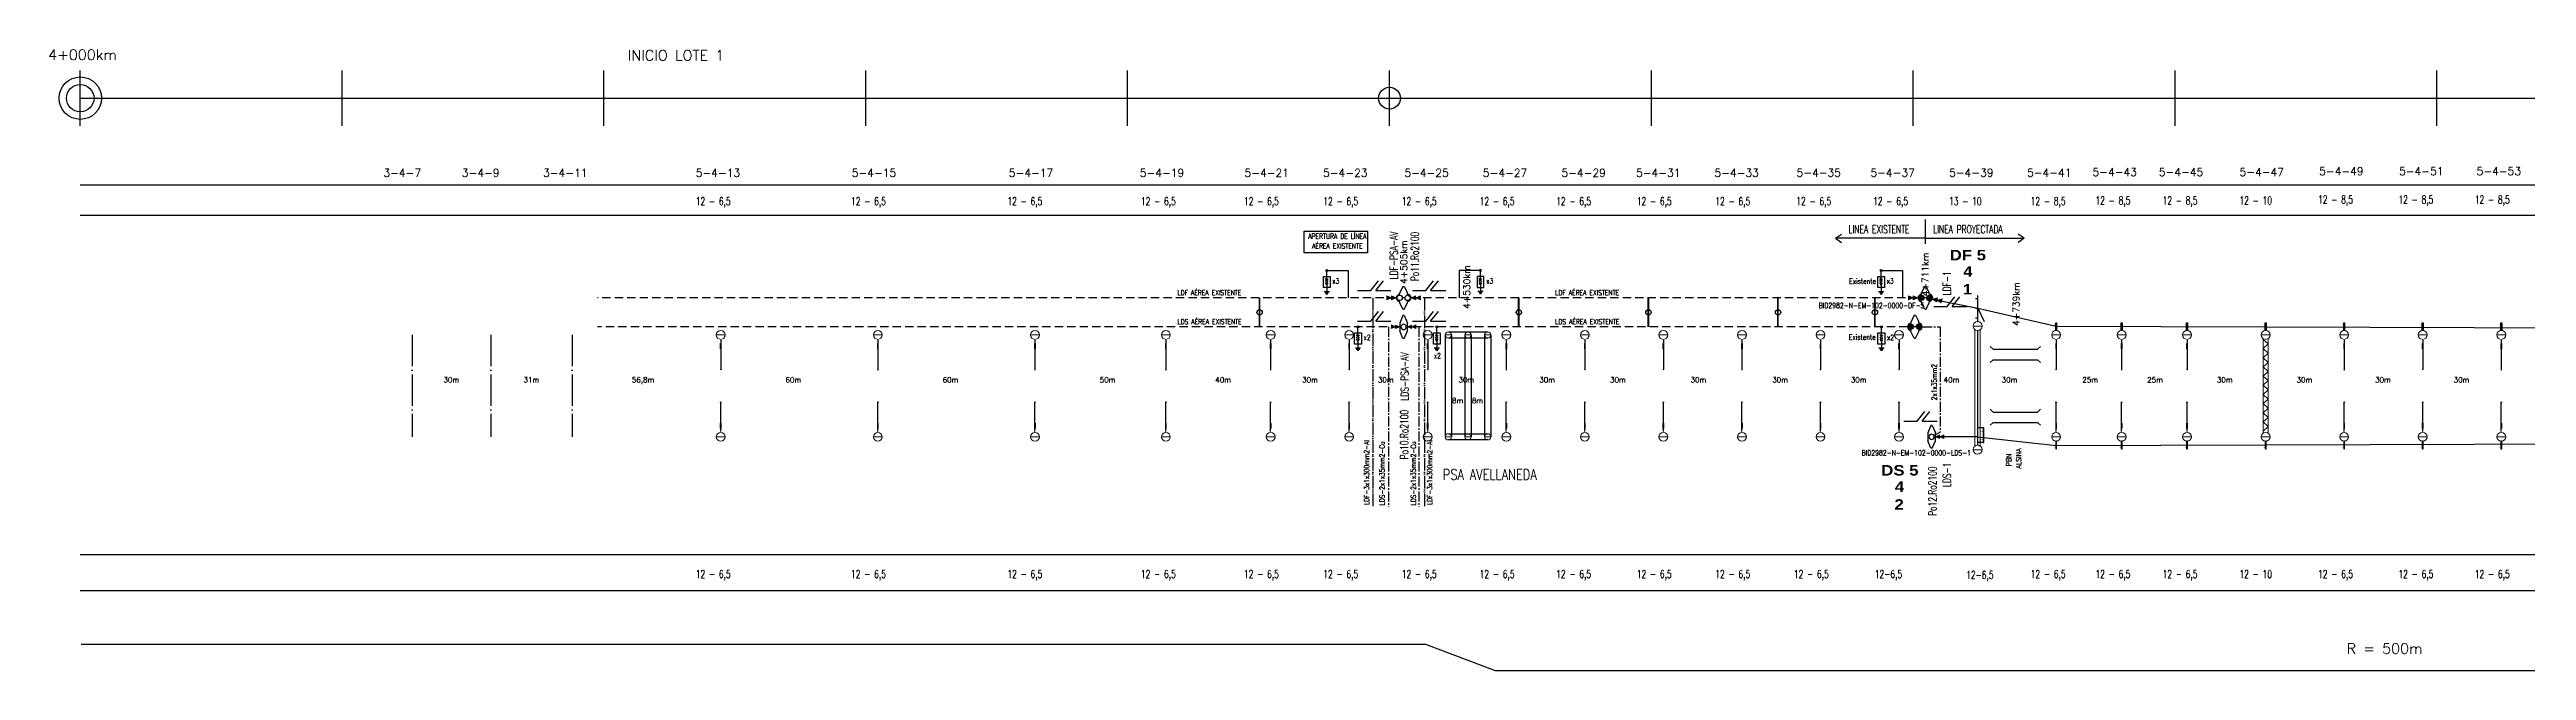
# Model space of a CAD drawing. Header units: millimetres. Extents: x 56 to 21898, y 218 to 1565.
# Drawn here: x 56 to 1002, y 218 to 456 of the extents above; entities that cross this region are included whole.
import ezdxf
from ezdxf.enums import TextEntityAlignment as Align

# ---------------------------------------------------------------- set-up
doc = ezdxf.new("R2010")
doc.units = ezdxf.units.MM
for name, pattern in [('ACAD_ISO04W100', [30, 24, -3, 0, -3]), ('ACAD_ISO05W100', [33, 24, -3, 0, -3, 0, -3]), ('CENTER2', [28.575, 19.05, -3.175, 3.175, -3.175]), ('DASHED', [19.05, 12.7, -6.35])]:
    doc.linetypes.add(name, pattern=pattern)
for name, color, linetype in [('Brazos', 9, 'Continuous'), ('Cable subt 1x300', 5, 'Continuous'), ('cable subt MT 2x1x35mm2', 1, 'Continuous'), ('Cruceta Fe', 42, 'Continuous'), ('Descargadores', 30, 'Continuous'), ('ESQUEMA', 7, 'Continuous'), ('LDF', 5, 'Continuous'), ('LDS', 1, 'Continuous'), ('longitud vano', 7, 'Continuous'), ('Nº de poste', 6, 'Continuous'), ('POSTES', 8, 'Continuous'), ('progresivas', 4, 'Continuous'), ('Pórticos', 9, 'Continuous'), ('Seccionamiento', 20, 'Continuous'), ('SET', 110, 'Continuous'), ('TEXTOS', 3, 'Continuous')]:
    doc.layers.add(name, color=color, linetype=linetype)
doc.styles.add('ROMANS', font='romans.shx', dxfattribs={"width": 0.7})
doc.styles.add('STYLE1', font='romans.shx')
doc.styles.add('TEXTO_SELLO', font='')
doc.styles.get('TEXTO_SELLO').set_extended_font_data('Arial Black', bold=True)

# ---------------------------------------------------------------- blocks, each defined once
blk = doc.blocks.new('Poste Hormigón')
at = {"layer": 'POSTES', "lineweight": 18}
blk.add_line((1.7, 0), (-1.7, 0), dxfattribs=at)
blk.add_circle((0, 0), 1.7, dxfattribs=at)
blk = doc.blocks.new('Brazo')
at = {"layer": 'Brazos'}
for p, q in [((0, 0.2), (0, -10.98)), ((-0.3, -1.23), (0.3, -1.23)), ((-0.3, -1.43), (0.3, -1.43)), ((-0.3, -1.64), (0.3, -1.64)), ((-0.3, -1.84), (0.3, -1.84)), ((-0.3, -2.04), (0.3, -2.04)), ((-0.3, -2.25), (0.3, -2.25)), ((-0.3, -2.45), (0.3, -2.45)), ((-0.3, -2.66), (0.3, -2.66)), ((-0.3, -2.86), (0.3, -2.86))]:
    blk.add_line(p, q, dxfattribs=at)
for start, end in [(37.01986, 217.01986), (217.01986, 37.01986)]:
    blk.add_arc((0, -10.98), 0.102, start, end, dxfattribs=at)
blk = doc.blocks.new('Ménsula 1 LDF')
at = {"layer": 'Cruceta Fe', "const_width": 0.1}
blk.add_lwpolyline([(-0.74, 2.36), (0.17, 2.36)], dxfattribs=at)
at = {"layer": 'Cruceta Fe'}
blk.add_lwpolyline([(-0.17, 2.85), (0.17, 2.85), (0.17, 0), (-0.17, 0)], close=True, dxfattribs=at)
blk = doc.blocks.new('Viga canasto')
at = {"layer": 'Pórticos', "lineweight": 20}
for p, q in [((-1, -1.37), (-1, -37.58)), ((-1, -1.73), (-1, -37.58)), ((-1, -1.73), (1, -3.48)), ((-1, -5.23), (1, -3.48)), ((-1, -5.23), (1, -6.99)), ((-1, -8.74), (1, -6.99)), ((-1, -8.74), (1, -10.49)), ((1, -1.37), (1, -37.58)), ((1, -1.37), (1, -37.58)), ((-1, -12.24), (1, -10.49)), ((-1, -12.24), (1, -13.99)), ((-1, -15.74), (1, -13.99)), ((-1, -15.74), (1, -17.49)), ((-1, -19.25), (1, -17.49)), ((-1, -19.25), (1, -21)), ((-1, -22.75), (1, -21)), ((-1, -22.75), (1, -24.5)), ((-1, -26.25), (1, -24.5)), ((-1, -26.25), (1, -28)), ((-1, -29.75), (1, -28)), ((-1, -29.75), (1, -31.51)), ((-1, -33.26), (1, -31.51)), ((-1, -33.26), (1, -35.01)), ((-1, -36.76), (1, -35.01))]:
    blk.add_line(p, q, dxfattribs=at)
blk = doc.blocks.new('Retención LDS')
at = {"layer": 'POSTES'}
for p, q in [((-0.24, 4.36), (-1.47, 1.47)), ((-1.47, -1.47), (-1.47, 1.47)), ((-0.24, 4.36), (0.25, 4.36)), ((0.25, 4.36), (1.48, 1.47)), ((1.48, 1.47), (1.48, -1.47)), ((-0.24, -4.38), (-1.47, -1.47)), ((-0.24, -4.38), (0.25, -4.38)), ((0.25, -4.38), (1.48, -1.47))]:
    blk.add_line(p, q, dxfattribs=at)
blk.add_circle((0, 0), 1.02, dxfattribs=at)
blk = doc.blocks.new('Seccionador')
at = {"layer": 'Seccionamiento'}
for p, q in [((-5.05, 0), (0, 0)), ((0, 0), (2.99, 3.7)), ((1.89, 0), (4.88, 3.7)), ((1.89, 0), (7.65, 0))]:
    blk.add_line(p, q, dxfattribs=at)
blk = doc.blocks.new('Retencion LDF')
at = {"layer": 'LDF', "lineweight": 18}
for points in [[(0.27, -0.02), (0, 0), (0.17, -0.21)], [(0.49, -0.14), (0.22, -0.12), (0.39, -0.33)]]:
    blk.add_hatch(color=256, dxfattribs=at).paths.add_polyline_path(points)
for p, q in [((0.27, -0.02), (0, 0)), ((0.17, -0.21), (0, 0)), ((0.17, -0.21), (0.27, -0.02)), ((0.49, -0.14), (0.22, -0.12)), ((0.39, -0.33), (0.22, -0.12)), ((0.39, -0.33), (0.49, -0.14))]:
    blk.add_line(p, q, dxfattribs=at)
blk = doc.blocks.new('Descargador')
at = {"color": 30}
for p, q in [((0, -3.83), (0, 0)), ((0, -3.98), (-0.53, -3.07)), ((0, -4.81), (-0.53, -3.9)), ((0, -5.63), (-0.53, -4.72)), ((0, -3.98), (0.53, -3.07)), ((0, -4.81), (0.53, -3.9)), ((0, -5.63), (0.53, -4.72))]:
    blk.add_line(p, q, dxfattribs=at)
at = {"layer": 'Descargadores', "color": 30}
for p, q in [((-0.99, -8.06), (0.99, -8.06)), ((-0.67, -8.48), (0.67, -8.48)), ((-0.35, -8.92), (0.35, -8.92)), ((0, -5.63), (0, -8.06))]:
    blk.add_line(p, q, dxfattribs=at)
blk.add_lwpolyline([(-1.31, -2.27), (1.31, -2.27), (1.31, -6.57), (-1.31, -6.57)], close=True, dxfattribs=at)
blk.add_circle((0, 0), 0.381, dxfattribs=at)
blk = doc.blocks.new('Retención LDF')
at = {"layer": 'POSTES'}
for p, q in [((-0.17, 0.28), (-0.15, 0.36)), ((0.15, 0.7), (-0.15, 0.36)), ((0.08, -0.02), (-0.08, 0.02)), ((0.15, 0.7), (0.23, 0.68)), ((0.23, 0.68), (0.32, 0.23)), ((0.29, 0.15), (0.32, 0.23)), ((-0.32, -0.23), (-0.29, -0.15)), ((-0.23, -0.68), (-0.32, -0.23)), ((-0.23, -0.68), (-0.15, -0.7)), ((-0.15, -0.7), (0.15, -0.36)), ((0.15, -0.36), (0.17, -0.28))]:
    blk.add_line(p, q, dxfattribs=at)
for centre in [(-0.24, 0.07), (0.24, -0.07)]:
    blk.add_circle(centre, 0.168, dxfattribs=at)
for centre, start, end in [((-0.23, 0.06), 74.5054, 254.5054), ((0.23, -0.06), 254.5054, 74.5054)]:
    blk.add_arc(centre, 0.223, start, end, dxfattribs=at)
blk = doc.blocks.new('Retención aisladores LDS')
at = {"layer": 'LDS', "lineweight": 18}
for points in [[(13964.95, 283.62), (13966.54, 282.91), (13964.93, 282.25)], [(13966.55, 283.59), (13968.13, 282.88), (13966.53, 282.22)]]:
    blk.add_hatch(color=256, dxfattribs=at).paths.add_polyline_path(points)
for p, q in [((13964.93, 282.25), (13964.95, 283.62)), ((13964.93, 282.25), (13966.54, 282.91)), ((13964.95, 283.62), (13966.54, 282.91)), ((13966.53, 282.22), (13966.55, 283.59)), ((13966.53, 282.22), (13968.13, 282.88)), ((13966.55, 283.59), (13968.13, 282.88))]:
    blk.add_line(p, q, dxfattribs=at)

msp = doc.modelspace()

# ---------------------------------------------------------------- hatches: boundary and pattern name
at = {"layer": 'POSTES', "lineweight": 35}
h = msp.add_hatch(color=256, dxfattribs=at)
h.paths.add_polyline_path([(770.2657, 360.6706, 1), (772.3077, 360.6706, 1)])
h.paths.add_polyline_path([(775.3222, 360.6706, 1), (773.2801, 360.6706, 1)])
h = msp.add_hatch(color=256, dxfattribs=at)
h.paths.add_polyline_path([(766.2888, 349.6522, 1), (768.3308, 349.6522, 1)])
h.paths.add_polyline_path([(771.3453, 349.6522, 1), (769.3032, 349.6522, 1)])

# ---------------------------------------------------------------- linework, layer by layer
for p, q in [((68.1506, 426.3383), (68.1506, 447.6025)), ((168.1506, 426.3383), (168.1506, 447.6025)), ((268.1506, 426.3383), (268.1506, 447.6025)), ((368.1506, 426.3383), (368.1506, 447.6025)), ((468.1506, 426.3383), (468.1506, 447.6025)), ((568.1506, 426.3383), (568.1506, 447.6025)), ((668.1506, 426.3383), (668.1506, 447.6025)), ((768.1506, 426.3383), (768.1506, 447.6025)), ((868.1506, 426.3383), (868.1506, 447.6025)), ((968.1506, 426.3383), (968.1506, 447.6025)), ((68.1506, 436.9704), (21897.5602, 436.9704)), ((68.1506, 403.8502), (21897.5602, 403.8502)), ((68.1506, 392.2176), (21897.5602, 392.2176)), ((798.6506, 341.0418), (797.5899, 342.1024)), ((798.6506, 341.0418), (815.6506, 341.0418)), ((815.6506, 341.0418), (816.7112, 342.1024)), ((798.6506, 337.0418), (797.5899, 335.9811)), ((798.6506, 337.0418), (815.6506, 337.0418)), ((815.6506, 337.0418), (816.7112, 335.9811)), ((798.6506, 317.0418), (797.5899, 318.1024)), ((798.6506, 313.0418), (797.5899, 311.9811)), ((798.6506, 317.0418), (815.6506, 317.0418)), ((798.6506, 313.0418), (815.6506, 313.0418)), ((815.6506, 317.0418), (816.7112, 318.1024)), ((815.6506, 313.0418), (816.7112, 311.9811)), ((68.1506, 262.6383), (21897.5602, 262.6383)), ((68.1506, 248.8066), (21897.5602, 248.8066)), ((68.4405, 228.284), (581.9263, 228.284)), ((581.9263, 228.284), (608.5163, 218.284)), ((608.5163, 218.284), (1285.5305, 218.284))]:
    msp.add_line(p, q)
at = {"linetype": 'ACAD_ISO04W100', "ltscale": 0.5}
for p, q in [((194.9506, 346.5185), (194.9506, 307.565)), ((224.9506, 346.5185), (224.9506, 307.565)), ((255.9506, 346.5185), (255.9506, 307.565))]:
    msp.add_line(p, q, dxfattribs=at)
for centre, radius in [((68.1506, 436.9704), 8.0946), ((68.1506, 436.9704), 5.2444), ((568.1506, 436.9704), 4.1956)]:
    msp.add_circle(centre, radius)
at = {"layer": 'Cable subt 1x300', "linetype": 'ACAD_ISO05W100', "ltscale": 0.2}
for p, q in [((561.7408, 360.6655), (561.7408, 280.7846)), ((581.5286, 360.6655), (581.5286, 280.7846))]:
    msp.add_line(p, q, dxfattribs=at)
at = {"layer": 'cable subt MT 2x1x35mm2', "linetype": 'CENTER2', "ltscale": 0.2}
for p, q in [((567.7192, 349.5656), (567.7192, 280.7846)), ((579.4176, 349.5656), (579.4176, 280.7846)), ((771.6357, 349.5656), (778.4159, 349.5656)), ((778.4159, 349.5656), (778.4159, 309.3309)), ((778.4159, 309.3309), (776.7187, 308.3896))]:
    msp.add_line(p, q, dxfattribs=at)
at = {"layer": 'Cruceta Fe'}
for p, q in [((791.9007, 360.3723), (792.8166, 360.3723)), ((792.8166, 361.4307), (792.6846, 361.4307)), ((792.6846, 361.4307), (792.6846, 351.6093)), ((792.8166, 351.6093), (792.8166, 361.4307)), ((791.9007, 356.6752), (792.8166, 356.6752)), ((791.9007, 352.9782), (792.8166, 352.9782)), ((792.6846, 351.6093), (792.8166, 351.6093)), ((792.8166, 356.6752), (795.2984, 351.6093)), ((794.9264, 310.9799), (792.7872, 310.9799)), ((794.9264, 305.4411), (792.7872, 305.4411)), ((795.0862, 310.9799), (794.9264, 310.9799)), ((794.9264, 310.9799), (794.9264, 305.4411)), ((794.9264, 305.4411), (795.0862, 305.4411)), ((795.0862, 305.4411), (795.0862, 310.9799))]:
    msp.add_line(p, q, dxfattribs=at)
at = {"layer": 'Cruceta Fe', "const_width": 0.121}
for points in [[(793.978, 309.6953), (795.0862, 309.6953)], [(793.978, 306.7257), (795.0862, 306.7257)]]:
    msp.add_lwpolyline(points, dxfattribs=at)
at = {"layer": 'Descargadores', "color": 30}
for p, q in [((544.202, 371.1556), (552.3525, 371.1556)), ((552.3525, 371.1556), (552.3525, 360.6655)), ((602.8992, 371.1556), (594.7486, 371.1556)), ((594.7486, 371.1556), (594.7486, 360.6655)), ((755.9476, 371.1556), (764.0982, 371.1556)), ((764.0982, 371.1556), (764.0982, 360.6655))]:
    msp.add_line(p, q, dxfattribs=at)
at = {"layer": 'LDF', "linetype": 'DASHED', "ltscale": 0.25}
for p, q in [((570.719, 360.6655), (265.7268, 360.6655)), ((769.9352, 360.6655), (576.3822, 360.6655))]:
    msp.add_line(p, q, dxfattribs=at)
at = {"layer": 'LDF'}
for p, q in [((775.5481, 360.2187), (792.8166, 356.6752)), ((792.8166, 356.6752), (822.7464, 349.8048)), ((822.7464, 349.8048), (1889.7506, 346.5185))]:
    msp.add_line(p, q, dxfattribs=at)
at = {"layer": 'LDS', "linetype": 'DASHED', "ltscale": 0.25}
for p, q in [((572.0695, 349.5656), (265.7268, 349.5656)), ((765.9887, 349.5656), (575.0171, 349.5656))]:
    msp.add_line(p, q, dxfattribs=at)
at = {"layer": 'LDS'}
for p, q in [((792.7506, 307.565), (776.6414, 307.565)), ((792.7506, 307.565), (822.7464, 304.2787)), ((822.7464, 304.2787), (1889.7714, 307.565))]:
    msp.add_line(p, q, dxfattribs=at)
at = {"layer": 'POSTES'}
for p, q in [((518.4506, 349.5656), (518.4506, 360.6655)), ((518.6506, 349.5656), (518.6506, 360.6655)), ((617.4506, 349.5656), (617.4506, 360.6655)), ((617.6506, 349.5656), (617.6506, 360.6655)), ((666.9506, 349.5656), (666.9506, 360.6655)), ((667.1506, 349.5656), (667.1506, 360.6655)), ((716.4506, 349.5656), (716.4506, 360.6655)), ((716.6506, 349.5656), (716.6506, 360.6655)), ((753.4506, 349.5656), (753.4506, 360.6655)), ((753.6506, 349.5656), (753.6506, 360.6655)), ((589.4606, 346.5185), (589.4606, 307.5662)), ((590.6506, 347.7085), (605.6506, 347.7085)), ((605.6506, 345.3285), (590.6506, 345.3285)), ((591.8406, 346.5185), (591.8406, 307.5662)), ((596.9606, 346.5185), (596.9606, 307.5662)), ((599.3406, 346.5185), (599.3406, 307.5662)), ((604.4606, 346.5185), (604.4606, 307.5662)), ((606.8406, 346.5185), (606.8406, 307.5662)), ((590.6506, 308.7562), (605.6506, 308.7562)), ((605.6506, 306.3762), (590.6506, 306.3762))]:
    msp.add_line(p, q, dxfattribs=at)
for centre in [(518.5506, 355.1155), (617.5506, 355.1155), (667.0506, 355.1155), (716.5506, 355.1155), (753.5506, 355.1155)]:
    msp.add_circle(centre, 1.021, dxfattribs=at)
at = {"layer": 'Pórticos', "lineweight": 20}
for p, q in [((791.7506, 348.5345), (791.7506, 304.0188)), ((791.7506, 348.5345), (791.7506, 304.0188)), ((793.7506, 348.5345), (793.7506, 304.0188)), ((793.7506, 348.5345), (793.7506, 304.0188))]:
    msp.add_line(p, q, dxfattribs=at)
at = {"layer": 'Pórticos'}
msp.add_line((792.7506, 348.2093), (792.7506, 304.3441), dxfattribs=at)
at = {"layer": 'SET', "color": 2}
msp.add_line((518.5506, 349.5656), (518.5506, 360.6655), dxfattribs=at)
at = {"layer": 'SET'}
msp.add_lwpolyline([(535.593, 386.1677), (559.8138, 386.1677), (559.8138, 377.9353), (535.593, 377.9353)], close=True, dxfattribs=at)
at = {"layer": 'TEXTOS', "linetype": 'Continuous'}
for p, q in [((772.885, 381.2993), (772.885, 390.6295)), ((738.4877, 383.4268), (740.7739, 385.0122)), ((738.4877, 383.4268), (740.7739, 381.8413)), ((772.885, 383.4268), (738.4877, 383.4268)), ((772.885, 383.4268), (810.5938, 383.4268)), ((810.5938, 383.4268), (808.3075, 385.0122)), ((810.5938, 383.4268), (808.3075, 381.8413))]:
    msp.add_line(p, q, dxfattribs=at)

# ---------------------------------------------------------------- block references
at = {"layer": 'Brazos'}
for p in [(312.7504, 344.2785), (372.7504, 344.2785), (432.7504, 344.2785), (482.7504, 344.2785), (522.7504, 344.2785), (552.7504, 344.2785), (582.7504, 344.2785), (612.7504, 344.2785), (642.7504, 344.2785), (672.7504, 344.2785), (702.7504, 344.2785), (732.7504, 344.2785), (762.7504, 344.2785), (822.7504, 344.2785), (847.7504, 344.2785), (872.7504, 344.2785), (932.7504, 344.2785), (962.7504, 344.2785), (992.7504, 344.2785)]:
    msp.add_blockref('Brazo', p, dxfattribs=at)
at = {"layer": 'Brazos', "xscale": -1, "rotation": 180}
for p in [(312.7504, 309.805), (372.7504, 309.805), (432.7504, 309.805), (482.7504, 309.805), (522.7504, 309.805), (552.7504, 309.805), (582.7504, 309.805), (612.7504, 309.805), (642.7504, 309.805), (672.7504, 309.805), (702.7504, 309.805), (732.7504, 309.805), (762.7504, 309.805), (822.7504, 309.805), (847.7504, 309.805), (872.7504, 309.805), (932.7504, 309.805), (962.7504, 309.805), (992.7504, 309.805)]:
    msp.add_blockref('Brazo', p, dxfattribs=at)
at = {"layer": 'Cruceta Fe'}
for p in [(822.7506, 348.2185), (847.7506, 348.2185), (872.7506, 348.2185), (902.7506, 348.2185), (932.7506, 348.2185), (962.7506, 348.2185), (992.7506, 348.2185)]:
    msp.add_blockref('Ménsula 1 LDF', p, dxfattribs=at)
at = {"layer": 'Cruceta Fe', "xscale": -1, "rotation": 180}
for p in [(822.7506, 305.8499), (847.7506, 305.8499), (872.7506, 305.8499), (902.7506, 305.8499), (932.7506, 305.8499), (962.7506, 305.8499), (992.7506, 305.8499)]:
    msp.add_blockref('Ménsula 1 LDF', p, dxfattribs=at)
at = {"layer": 'Descargadores', "color": 30}
for p in [(544.202, 371.1556), (755.9476, 371.1556), (556.111, 349.5871), (586.2524, 349.5871), (756.0241, 349.5871)]:
    msp.add_blockref('Descargador', p, dxfattribs=at)
at = {"layer": 'Descargadores', "color": 30, "xscale": -1}
msp.add_blockref('Descargador', (602.8992, 371.1556), dxfattribs=at)
at = {"layer": 'LDF', "lineweight": 25}
for p, xscale, yscale, zscale, rotation in [((570.719, 360.6655), -7.149999999999833, 7.149999999999636, 7.15, 331.052245239645), ((576.3822, 360.6655), 7.149999999999834, 7.149999999999834, 7.149999999999834, 28.94775476035502), ((769.9352, 360.6655), -7.14999999999983, 7.149999999999636, 7.15, 331.052245239645), ((775.5481, 360.2187), 7.149999999999491, 7.149999999999491, 7.149999999999491, 16.44965550463647)]:
    msp.add_blockref('Retencion LDF', p, dxfattribs=dict(at, xscale=xscale, yscale=yscale, zscale=zscale, rotation=rotation))
at = {"layer": 'LDS'}
msp.add_blockref('Retención aisladores LDS', (-13396.046, 66.6845), dxfattribs=at)
at = {"layer": 'LDS', "xscale": -1}
for name, p in [('Retención LDS', (573.5506, 349.5656)), ('Retención aisladores LDS', (14543.1471, 66.6845)), ('Retención LDS', (775.1748, 307.565)), ('Retención aisladores LDS', (14744.7714, 24.6839))]:
    msp.add_blockref(name, p, dxfattribs=at)
at = {"layer": 'POSTES', "lineweight": 35}
for p, xscale, yscale, zscale, rotation in [((573.5506, 360.6655), 6.077499999999612, 6.077499999999612, 6.077499999999612, 15.49462485252056), ((772.7939, 360.6706), 6.077499999999175, 6.077499999999175, 6.077499999999175, 15.49462485252169), ((768.817, 349.6522), 6.077499999999174, 6.077499999999174, 6.077499999999174, 15.4946248525217)]:
    msp.add_blockref('Retención LDF', p, dxfattribs=dict(at, xscale=xscale, yscale=yscale, zscale=zscale, rotation=rotation))
at = {"layer": 'POSTES'}
for p in [(792.7506, 349.9093), (312.7506, 346.5185), (372.7506, 346.5185), (432.7506, 346.5185), (482.7506, 346.5185), (522.7506, 346.5185), (552.7506, 346.5185), (582.7506, 346.5185), (612.7506, 346.5185), (642.7506, 346.5185), (672.7506, 346.5185), (702.7506, 346.5185), (732.7506, 346.5185), (762.7506, 346.5185), (822.7506, 346.5185), (847.7506, 346.5185), (872.7506, 346.5185), (902.7506, 346.5185), (932.7506, 346.5185), (962.7506, 346.5185), (992.7506, 346.5185)]:
    msp.add_blockref('Poste Hormigón', p, dxfattribs=at)
at = {"layer": 'POSTES', "xscale": 0.7000000000007276, "yscale": 0.7000000000007276, "zscale": 0.7000000000007276}
for p in [(590.6506, 346.5185), (598.1506, 346.5185), (605.6506, 346.5185), (590.6506, 307.5662), (598.1506, 307.5662), (605.6506, 307.5662)]:
    msp.add_blockref('Poste Hormigón', p, dxfattribs=at)
at = {"layer": 'POSTES', "xscale": -1, "rotation": 180}
for p in [(312.7506, 307.565), (372.7506, 307.565), (432.7506, 307.565), (482.7506, 307.565), (522.7506, 307.565), (552.7506, 307.565), (582.7506, 307.565), (612.7506, 307.565), (642.7506, 307.565), (672.7506, 307.565), (702.7506, 307.565), (732.7506, 307.565), (762.7506, 307.565), (792.7506, 302.6441), (822.7506, 307.565), (847.7506, 307.565), (872.7506, 307.565), (902.7506, 307.565), (932.7506, 307.565), (962.7506, 307.565), (992.7506, 307.565)]:
    msp.add_blockref('Poste Hormigón', p, dxfattribs=at)
at = {"layer": 'Pórticos'}
msp.add_blockref('Viga canasto', (902.7506, 346.5185), dxfattribs=at)
at = {"layer": 'Seccionamiento'}
for p in [(561.005, 363.4319), (581.9673, 363.4319), (781.111, 357.319), (561.005, 351.7399), (581.9673, 351.7399), (769.6446, 313.5164)]:
    msp.add_blockref('Seccionador', p, dxfattribs=at)

# ---------------------------------------------------------------- texts
at = {"linetype": 'Continuous', "style": 'TEXTO_SELLO'}
for s, p in [('DF 5', (782.1027, 375.016)), ('4', (787.2784, 368.763)), ('1', (787.1479, 361.9662)), ('DS 5', (755.9663, 292.7718)), ('4', (761.142, 286.5187)), ('2', (761.0115, 279.722))]:
    msp.add_text(s, height=4, dxfattribs=at).set_placement(p)
at = {"layer": 'ESQUEMA', "color": 7, "style": 'ROMANS', "width": 0.7}
for s, p in [('x3', (547.6339, 367.1212)), ('x3', (606.4532, 367.1212)), ('Existente', (748.8172, 367.0723)), ('x3', (759.3795, 367.1212)), ('BID2982-N-EM-102-0000-DF-5', (752.2702, 357.7397)), ('x2', (559.6059, 345.5517)), ('Existente', (748.6926, 345.7073)), ('x2', (759.519, 345.5517)), ('x2', (586.4433, 338.5337)), ('BID2982-N-EM-102-0000-LDS-1', (769.3484, 301.489))]:
    msp.add_text(s, height=2, dxfattribs=at).set_placement(p, align=Align.MIDDLE)
at = {"layer": 'longitud vano', "linetype": 'Continuous', "style": 'STYLE1'}
for s, p in [('30m', (206.8673, 328.3382)), ('31m', (237.418, 328.3382)), ('56,8m', (278.8048, 328.3382)), ('60m', (337.4799, 328.3382)), ('60m', (397.4799, 328.3382)), ('50m', (457.4799, 328.3382)), ('40m', (501.6244, 328.3382)), ('30m', (534.7864, 328.3382)), ('30m', (563.7119, 328.3382)), ('8m', (592.0312, 320.4221)), ('30m', (594.485, 328.3382)), ('8m', (599.6167, 320.4221)), ('30m', (625.351, 328.3382)), ('30m', (652.3994, 328.3382)), ('30m', (683.1163, 328.3382)), ('30m', (714.3264, 328.3382)), ('30m', (744.3264, 328.3382)), ('40m', (779.7903, 328.3382)), ('30m', (801.9477, 328.3382)), ('25m', (832.754, 328.3382)), ('25m', (857.5269, 328.3382)), ('30m', (884.1342, 328.3382)), ('30m', (914.56, 328.3382)), ('30m', (944.56, 328.3382)), ('30m', (974.56, 328.3382))]:
    msp.add_text(s, height=2, dxfattribs=at).set_placement(p)
at = {"layer": 'Nº de poste', "linetype": 'Continuous', "style": 'STYLE1'}
for s, p in [('3-4-7', (183.9015, 406.9335)), ('3-4-9', (213.9015, 406.9335)), ('3-4-11', (244.9015, 406.9335)), ('5-4-13', (303.1925, 406.9335)), ('5-4-15', (362.8008, 406.9335)), ('5-4-17', (422.8008, 406.9335)), ('5-4-19', (472.8008, 406.9335)), ('5-4-21', (512.8008, 406.9335)), ('5-4-23', (542.8008, 406.9335)), ('5-4-25', (573.8173, 406.9335)), ('5-4-27', (603.8173, 406.9335)), ('5-4-29', (633.8173, 406.9335)), ('5-4-31', (662.3263, 406.9335)), ('5-4-33', (692.2692, 406.9335)), ('5-4-35', (723.6106, 406.9726)), ('5-4-37', (751.8202, 406.9726)), ('5-4-39', (781.8579, 406.9726)), ('5-4-41', (811.6252, 406.9726)), ('5-4-43', (836.6376, 407.2282)), ('5-4-45', (861.9653, 407.2282)), ('5-4-47', (892.7991, 407.2282)), ('5-4-49', (923.2032, 407.5791)), ('5-4-51', (953.7014, 407.5791)), ('5-4-53', (983.3307, 407.5791))]:
    msp.add_text(s, height=3, dxfattribs=at).set_placement(p)
at = {"layer": 'progresivas', "linetype": 'Continuous', "style": 'STYLE1'}
msp.add_text('4+000km', height=4, dxfattribs=at).set_placement((55.8989, 451.5643))
for s, p in [('4+505km', (574.8843, 365.9547)), ('4+530km', (598.9386, 356.4236)), ('4+711km', (774.0263, 361.2548)), ('4+739km', (808.7616, 349.9148))]:
    msp.add_text(s, height=2.55, rotation=90, dxfattribs=at).set_placement(p)
at = {"layer": 'TEXTOS', "linetype": 'Continuous', "style": 'STYLE1'}
for s, p in [('INICIO LOTE 1', (277.2491, 451.3279)), ('R = 500m', (933.7029, 224.6564))]:
    msp.add_text(s, height=4, dxfattribs=at).set_placement(p)
for s, height, width, p in [('12 - 6,5', 3, 0.7, (303.2077, 396.0928)), ('12 - 6,5', 3, 0.7, (362.5132, 396.0928)), ('12 - 6,5', 3, 0.7, (422.2364, 396.0928)), ('12 - 6,5', 3, 0.7, (473.2125, 396.0928)), ('12 - 6,5', 3, 0.7, (512.5735, 396.0928)), ('12 - 6,5', 3, 0.7, (542.8788, 396.0928)), ('12 - 6,5', 3, 0.7, (572.8428, 396.0928)), ('12 - 6,5', 3, 0.7, (602.5882, 396.0928)), ('12 - 6,5', 3, 0.7, (631.8175, 396.0928)), ('12 - 6,5', 3, 0.7, (662.5953, 396.0928)), ('12 - 6,5', 3, 0.7, (692.5953, 396.0928)), ('12 - 6,5', 3, 0.7, (723.5296, 396.132)), ('12 - 6,5', 3, 0.7, (752.8747, 396.132)), ('13 - 10', 3, 0.7, (781.8657, 396.132)), ('12 - 8,5', 3, 0.7, (813.0348, 396.132)), ('12 - 8,5', 3, 0.7, (837.7825, 396.3875)), ('12 - 8,5', 3, 0.7, (863.4038, 396.3875)), ('12 - 10', 3, 0.7, (892.7692, 396.3875)), ('12 - 8,5', 3, 0.7, (922.7927, 396.7385)), ('12 - 8,5', 3, 0.7, (953.4911, 396.7385)), ('12 - 8,5', 3, 0.7, (982.6493, 396.7385)), ('LINEA EXISTENTE', 3, 0.7, (743.4238, 385.3844)), ('LINEA PROYECTADA', 3, 0.7, (775.7602, 385.3844)), ('PSA AVELLANEDA', 4, 0.8, (588.498, 291.17)), ('12 - 6,5', 3, 0.7, (303.2077, 253.6151)), ('12 - 6,5', 3, 0.7, (362.5132, 253.6151)), ('12 - 6,5', 3, 0.7, (422.2364, 253.6151)), ('12 - 6,5', 3, 0.7, (473.2125, 253.6151)), ('12 - 6,5', 3, 0.7, (512.5735, 253.6151)), ('12 - 6,5', 3, 0.7, (542.8788, 253.6151)), ('12 - 6,5', 3, 0.7, (572.8428, 253.6151)), ('12 - 6,5', 3, 0.7, (602.5882, 253.6151)), ('12 - 6,5', 3, 0.7, (631.8175, 253.6151)), ('12 - 6,5', 3, 0.7, (662.5953, 253.6151)), ('12 - 6,5', 3, 0.7, (692.5953, 253.6151)), ('12 - 6,5', 3, 0.7, (722.5953, 253.6151)), ('12-6,5', 3, 0.7, (753.4974, 253.6151)), ('12-6,5', 3, 0.7, (788.4018, 253.31)), ('12 - 6,5', 3, 0.7, (813.0348, 253.6151)), ('12 - 6,5', 3, 0.7, (837.7825, 253.6151)), ('12 - 6,5', 3, 0.7, (863.4038, 253.6151)), ('12 - 10', 3, 0.7, (892.7692, 253.6151)), ('12 - 6,5', 3, 0.7, (922.7927, 253.6151)), ('12 - 6,5', 3, 0.7, (953.4911, 253.6151)), ('12 - 6,5', 3, 0.7, (982.6493, 253.6151))]:
    msp.add_text(s, height=height, dxfattribs=dict(at, width=width)).set_placement(p)
at = {"layer": 'TEXTOS', "color": 7, "linetype": 'Continuous', "style": 'STYLE1', "width": 0.7}
for s, p in [('APERTURA DE LÍNEA', (537.101, 383.2554)), ('AÉREA EXISTENTE', (538.5839, 379.4685)), ('LDF AÉREA EXISTENTE', (487.1892, 361.6423)), ('LDF AÉREA EXISTENTE', (631.4528, 361.6423)), ('LDS AÉREA EXISTENTE', (487.1892, 350.5595)), ('LDS AÉREA EXISTENTE', (631.4528, 350.5595))]:
    msp.add_text(s, height=1.944, dxfattribs=at).set_placement(p)
at = {"layer": 'TEXTOS', "color": 6, "linetype": 'Continuous', "style": 'STYLE1', "width": 0.7}
for s, p in [('LDF-PSA-AV', (571.2804, 367.7627)), ('LDF-1', (782.5176, 361.6249)), ('LDS-PSA-AV', (575.4291, 321.3714)), ('LDS-1', (782.5176, 288.3286))]:
    msp.add_text(s, height=3, rotation=90, dxfattribs=at).set_placement(p)
at = {"layer": 'TEXTOS', "linetype": 'Continuous', "style": 'STYLE1'}
for s, height, width, p in [('Po11.Ro2100', 3, 0.7, (579.3202, 367.0287)), ('2x1x35mm2', 1.944, 0.7, (777.1539, 321.5484)), ('Po10.Ro2100', 3, 0.7, (575.2827, 298.9549)), ('ALSINA', 1.944, 0.9, (809.4199, 295.4283)), ('LDF-3x1x300mm2-Al', 1.944, 0.7, (560.3749, 281.491)), ('LDS-2x1x35mm2-Cu', 1.944, 0.7, (566.2989, 281.3257)), ('LDS-2x1x35mm2-Cu', 1.944, 0.7, (578.2371, 281.3257)), ('LDF-3x1x300mm2-Al', 1.944, 0.7, (584.4723, 281.491)), ('Po12.Ro2100', 3, 0.7, (777.0173, 277.3552)), ('PBN', 1.944, 0.9, (805.6674, 296.3302))]:
    msp.add_text(s, height=height, rotation=90, dxfattribs=dict(at, width=width)).set_placement(p)

doc.saveas('drawing.dxf')
